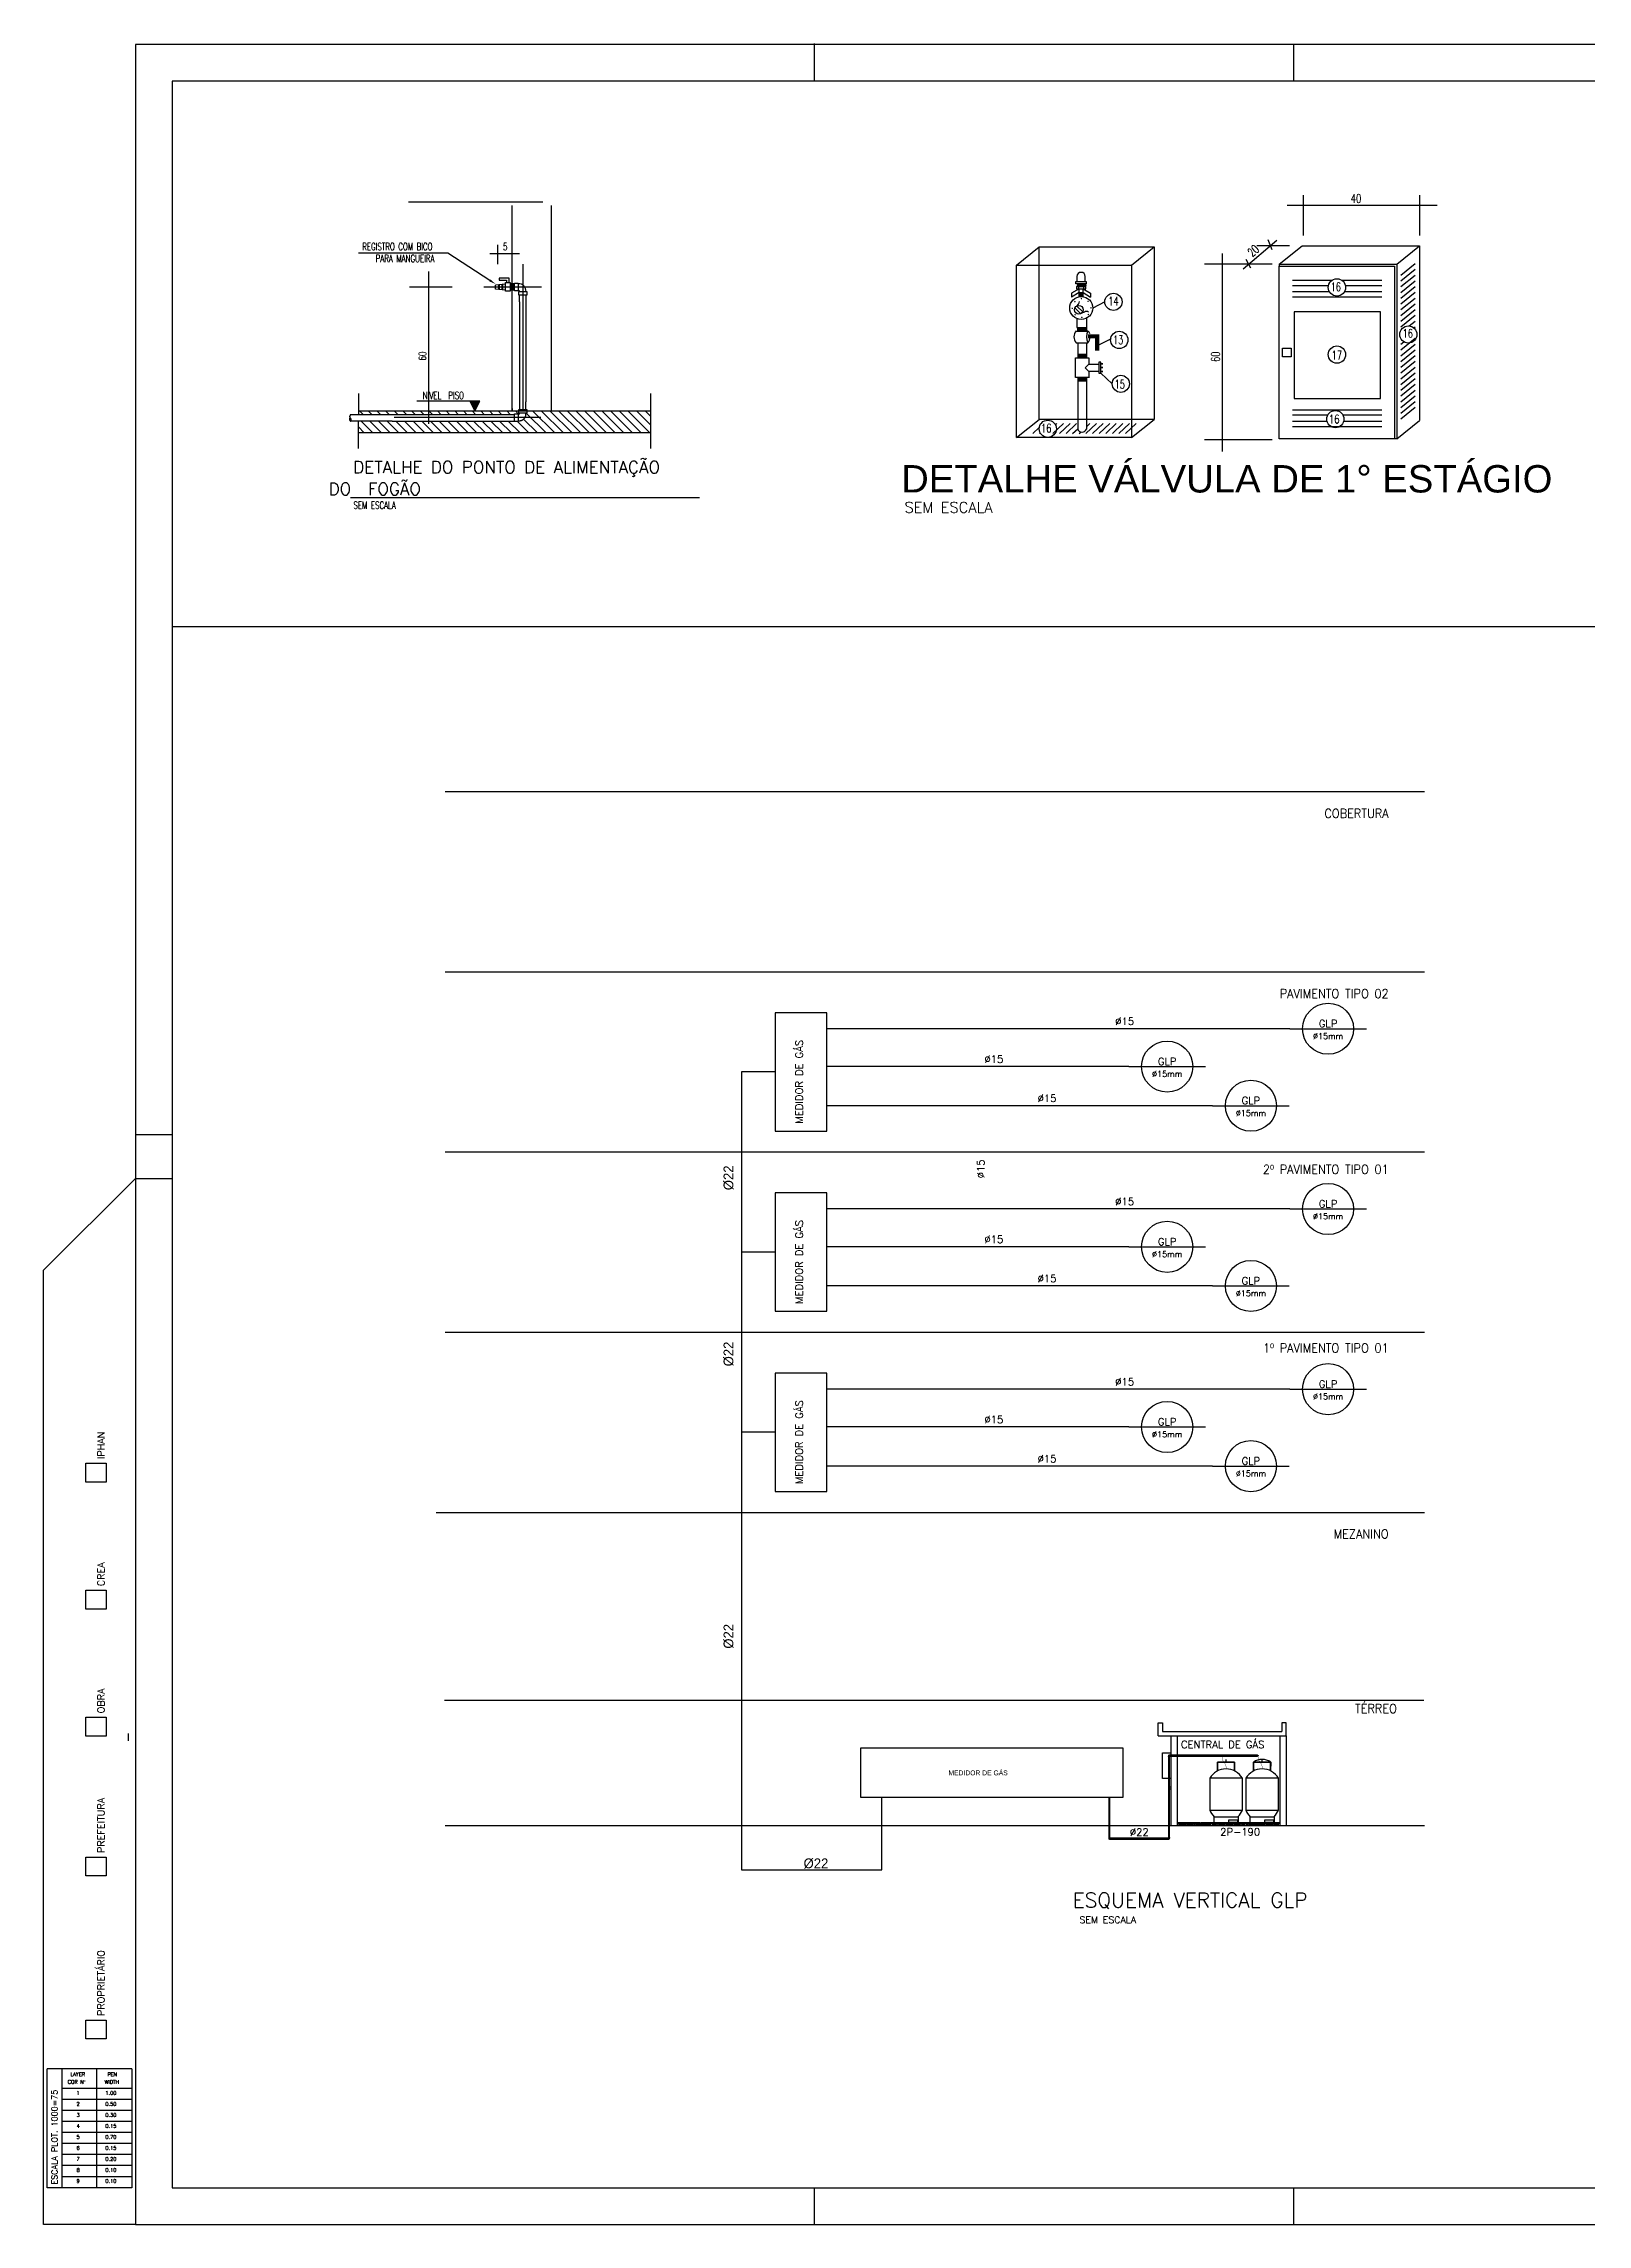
# Model space of a CAD drawing. Header units: millimetres. Extents: x 23536 to 47095, y 9984 to 20154.
# Drawn here: x 23700.43 to 23731.97, y 10026.68 to 10071.24 of the extents above; entities that cross this region are included whole.
import ezdxf
from ezdxf.enums import TextEntityAlignment as Align

# ---------------------------------------------------------------- set-up
doc = ezdxf.new("R2010")
doc.units = ezdxf.units.MM
doc.header["$LTSCALE"] = 30
doc.header["$MEASUREMENT"] = 0
for name, pattern in [('AA1', [500, 350, -150]), ('CORTE', [2850, 2150, -300, 0, -100, 0, -300]), ('HIDDEN2', [0.1875, 0.125, -0.0625])]:
    doc.linetypes.add(name, pattern=pattern)
doc.layers.get('0').update_dxf_attribs({"linetype": 'CONTINUOUS'})
for name, color, linetype in [('03', 3, 'CONTINUOUS'), ('05', 2, 'CONTINUOUS'), ('06', 6, 'CONTINUOUS'), ('ARQ', 8, 'CONTINUOUS'), ('CERC02', 3, 'CONTINUOUS'), ('CONEXAO_AG_FRIA', 3, 'CONTINUOUS'), ('COTAS', 7, 'CONTINUOUS'), ('LAYER8', 1, 'CONTINUOUS'), ('LAYOUT', 7, 'CONTINUOUS'), ('PAGPISO', 9, 'CONTINUOUS'), ('TE-INC', 3, 'CONTINUOUS'), ('TEXTO', 8, 'CONTINUOUS'), ('TEXTO04', 7, 'CONTINUOUS'), ('TEXTO05', 21, 'CONTINUOUS'), ('TEXTOS', 7, 'CONTINUOUS'), ('TUBELPAREDE', 2, 'CONTINUOUS'), ('V3', 3, 'CONTINUOUS')]:
    doc.layers.add(name, color=color, linetype=linetype)
doc.styles.add('ROMANS', font='romans.shx', dxfattribs={"height": 0.14})
doc.styles.add('SANSSERIF', font='sas_____.pfb', dxfattribs={"height": 1})

# ---------------------------------------------------------------- blocks, each defined once
blk = doc.blocks.new('A')
blk.add_line((0, 0), (0, 6))
blk.add_lwpolyline([(-2, 10), (2, 10), (2, 6), (-2, 6)], close=True)

msp = doc.modelspace()

# ---------------------------------------------------------------- hatches: boundary and pattern name
at = {"layer": '03', "linetype": 'Continuous'}
h = msp.add_hatch(dxfattribs=at)
h.set_pattern_fill('ANSI38', color=256, scale=0.008758, style=0)
h.set_pattern_definition([(45, (23714.668805, 10027.21747), (-0.01966283, 0.01966283), []), (135, (23714.668805, 10027.21747), (-0.058988485, 0.01966283), [0.0695186, -0.04171116])])
h.paths.add_polyline_path([(23723.751, 10034.868), (23723.751, 10034.824), (23724.277, 10034.824), (23724.277, 10034.868)])
h.paths.add_polyline_path([(23723.751, 10034.824), (23723.751, 10034.868), (23723.62, 10034.868), (23723.62, 10034.824)])
h = msp.add_hatch(dxfattribs=at)
h.set_pattern_fill('ANSI38', color=256, scale=0.008758, style=0)
h.set_pattern_definition([(45, (23715.360707, 10027.21747), (-0.01966283, 0.01966283), []), (135, (23715.360707, 10027.21747), (-0.058988485, 0.01966283), [0.0695186, -0.04171116])])
h.paths.add_polyline_path([(23724.443, 10034.868), (23724.443, 10034.824), (23724.969, 10034.824), (23724.969, 10034.868)])
h.paths.add_polyline_path([(23724.443, 10034.824), (23724.443, 10034.868), (23724.312, 10034.868), (23724.312, 10034.824)])
h = msp.add_hatch(dxfattribs=at)
h.set_pattern_fill('ANSI38', color=256, scale=0.008758, style=0)
h.set_pattern_definition([(45, (23716.052608, 10027.21747), (-0.01966283, 0.01966283), []), (135, (23716.052608, 10027.21747), (-0.058988485, 0.01966283), [0.0695186, -0.04171116])])
h.paths.add_polyline_path([(23725.135, 10034.868), (23725.135, 10034.824), (23725.661, 10034.824), (23725.661, 10034.868)])
h.paths.add_polyline_path([(23725.135, 10034.824), (23725.135, 10034.868), (23725.004, 10034.868), (23725.004, 10034.824)])

# ---------------------------------------------------------------- linework, layer by layer
at = {"linetype": 'Continuous'}
for p, q in [((23721.727, 10066.309), (23721.718, 10066.309)), ((23721.718, 10066.301), (23721.727, 10066.301)), ((23721.718, 10066.292), (23721.718, 10066.301)), ((23721.727, 10066.301), (23721.727, 10066.309))]:
    msp.add_line(p, q, dxfattribs=at)
at = {"color": 0, "linetype": 'Continuous'}
for p, q in [((23706.964, 10063.658), (23706.886, 10063.736)), ((23707.141, 10063.658), (23707.063, 10063.736)), ((23707.318, 10063.658), (23707.239, 10063.736)), ((23707.495, 10063.658), (23707.416, 10063.736)), ((23707.672, 10063.658), (23707.593, 10063.736)), ((23707.848, 10063.658), (23707.77, 10063.736)), ((23708.025, 10063.658), (23707.947, 10063.736)), ((23708.202, 10063.658), (23708.123, 10063.736)), ((23708.379, 10063.658), (23708.3, 10063.736)), ((23708.555, 10063.658), (23708.477, 10063.736)), ((23708.732, 10063.658), (23708.654, 10063.736)), ((23708.909, 10063.658), (23708.83, 10063.736)), ((23709.086, 10063.658), (23709.007, 10063.736)), ((23709.263, 10063.658), (23709.184, 10063.736)), ((23709.439, 10063.658), (23709.361, 10063.736)), ((23709.616, 10063.658), (23709.538, 10063.736)), ((23709.793, 10063.658), (23709.714, 10063.736)), ((23710.871, 10063.286), (23710.421, 10063.736)), ((23711.048, 10063.286), (23710.598, 10063.736)), ((23711.225, 10063.286), (23710.775, 10063.736)), ((23711.402, 10063.286), (23710.952, 10063.736)), ((23711.579, 10063.286), (23711.129, 10063.736)), ((23711.755, 10063.286), (23711.305, 10063.736)), ((23711.932, 10063.286), (23711.482, 10063.736)), ((23712.109, 10063.286), (23711.659, 10063.736)), ((23712.286, 10063.286), (23711.836, 10063.736)), ((23712.462, 10063.286), (23712.012, 10063.736)), ((23712.639, 10063.286), (23712.189, 10063.736)), ((23712.816, 10063.286), (23712.366, 10063.736)), ((23712.826, 10063.453), (23712.543, 10063.736)), ((23712.826, 10063.63), (23712.72, 10063.736)), ((23706.982, 10063.286), (23706.86, 10063.409)), ((23707.159, 10063.286), (23706.918, 10063.528)), ((23707.336, 10063.286), (23707.094, 10063.528)), ((23707.513, 10063.286), (23707.271, 10063.528)), ((23707.689, 10063.286), (23707.448, 10063.528)), ((23707.866, 10063.286), (23707.625, 10063.528)), ((23708.043, 10063.286), (23707.802, 10063.528)), ((23708.22, 10063.286), (23707.978, 10063.528)), ((23708.397, 10063.286), (23708.155, 10063.528)), ((23708.573, 10063.286), (23708.332, 10063.528)), ((23708.75, 10063.286), (23708.509, 10063.528)), ((23708.927, 10063.286), (23708.685, 10063.528)), ((23709.104, 10063.286), (23708.862, 10063.528)), ((23709.28, 10063.286), (23709.039, 10063.528)), ((23709.457, 10063.286), (23709.216, 10063.528)), ((23709.634, 10063.286), (23709.393, 10063.528)), ((23709.811, 10063.286), (23709.569, 10063.528)), ((23709.988, 10063.286), (23709.746, 10063.528)), ((23710.164, 10063.286), (23709.923, 10063.528)), ((23710.341, 10063.286), (23710.109, 10063.518)), ((23710.518, 10063.286), (23710.236, 10063.568)), ((23710.695, 10063.286), (23710.291, 10063.691))]:
    msp.add_line(p, q, dxfattribs=at)
at = {"color": 8, "linetype": 'HIDDEN2'}
for p, q in [((23709.97, 10063.658), (23709.891, 10063.736)), ((23710.001, 10063.782), (23710.001, 10063.736)), ((23710.126, 10063.678), (23710.068, 10063.736)), ((23710.14, 10063.691), (23710.14, 10063.766)), ((23710.14, 10063.766), (23710.3, 10063.766)), ((23710.3, 10063.766), (23710.3, 10063.691)), ((23707.552, 10063.658), (23706.702, 10063.658)), ((23707.552, 10063.528), (23706.702, 10063.528)), ((23710.052, 10063.658), (23707.552, 10063.658)), ((23707.552, 10063.528), (23710.052, 10063.528)), ((23710.052, 10063.518), (23710.052, 10063.678)), ((23710.052, 10063.678), (23710.127, 10063.678)), ((23710.127, 10063.518), (23710.052, 10063.518)), ((23710.127, 10063.678), (23710.127, 10063.518)), ((23710.3, 10063.691), (23710.14, 10063.691))]:
    msp.add_line(p, q, dxfattribs=at)
at = {"color": 2}
for p, q in [((23725.29, 10051.109, -5.813), (23716.434, 10051.109, -5.813)), ((23725.888, 10051.109, -5.813), (23725.29, 10051.109, -5.813)), ((23714.688, 10050.227, -5.813), (23714.688, 10033.924, -5.813)), ((23715.377, 10050.227, -5.813), (23714.688, 10050.227, -5.813)), ((23722.601, 10050.336, -5.813), (23716.434, 10050.336, -5.813)), ((23723.819, 10049.536, -5.813), (23716.434, 10049.536, -5.813)), ((23724.312, 10049.536, -5.813), (23723.819, 10049.536, -5.813)), ((23725.29, 10047.426, -5.813), (23716.434, 10047.426, -5.813)), ((23725.888, 10047.426, -5.813), (23725.29, 10047.426, -5.813)), ((23715.377, 10046.544, -5.813), (23714.688, 10046.544, -5.813)), ((23722.601, 10046.653, -5.813), (23716.434, 10046.653, -5.813)), ((23723.819, 10045.853, -5.813), (23716.434, 10045.853, -5.813)), ((23724.312, 10045.853, -5.813), (23723.819, 10045.853, -5.813)), ((23725.29, 10043.744, -5.813), (23716.434, 10043.744, -5.813)), ((23725.888, 10043.744, -5.813), (23725.29, 10043.744, -5.813)), ((23715.377, 10042.862, -5.813), (23714.688, 10042.862, -5.813)), ((23722.601, 10042.971, -5.813), (23716.434, 10042.971, -5.813)), ((23723.819, 10042.171, -5.813), (23716.434, 10042.171, -5.813)), ((23724.312, 10042.171, -5.813), (23723.819, 10042.171, -5.813)), ((23717.552, 10033.924, -5.813), (23717.552, 10035.407, -5.813)), ((23714.688, 10033.924, -5.813), (23717.552, 10033.924, -5.813))]:
    msp.add_line(p, q, dxfattribs=at)
at = {"elevation": -5.813}
for points in [[(23716.434, 10049.018), (23716.434, 10051.436), (23715.377, 10051.436), (23715.377, 10049.018)], [(23716.434, 10045.335), (23716.434, 10047.753), (23715.377, 10047.753), (23715.377, 10045.335)], [(23716.434, 10041.653), (23716.434, 10044.071), (23715.377, 10044.071), (23715.377, 10041.653)]]:
    msp.add_lwpolyline(points, close=True, dxfattribs=at)
at = {"color": 8, "linetype": 'HIDDEN2'}
for centre, radius, start, end in [((23706.719, 10063.566), 0.0411, 136.3845, 246.6863), ((23706.732, 10063.618), 0.0495, 126.7948, 235.3911), ((23706.687, 10063.553), 0.0294, 300.6827, 55.7729), ((23710.109, 10063.71), 0.0524, 290.5184, 337.8783), ((23710.143, 10063.674), 0.141, 263.8247, 6.7671)]:
    msp.add_arc(centre, radius, start, end, dxfattribs=at)
at = {"layer": '03', "linetype": 'AA1'}
for p, q in [((23720.305, 10066.716), (23720.769, 10067.087)), ((23720.769, 10067.087), (23723.12, 10067.087)), ((23720.769, 10063.561), (23720.769, 10067.087)), ((23722.656, 10066.716), (23723.12, 10067.087)), ((23723.12, 10067.087), (23723.12, 10063.561)), ((23720.305, 10066.716), (23722.656, 10066.716)), ((23720.305, 10063.19), (23720.305, 10066.716)), ((23722.656, 10066.716), (23722.656, 10063.19)), ((23720.305, 10063.19), (23720.769, 10063.561)), ((23723.12, 10063.561), (23720.769, 10063.561)), ((23722.656, 10063.19), (23723.12, 10063.561)), ((23722.656, 10063.19), (23720.305, 10063.19))]:
    msp.add_line(p, q, dxfattribs=at)
at = {"layer": '03'}
for p, q in [((23723.46, 10036.615, -5.813), (23723.46, 10036.483, -5.813)), ((23722.485, 10036.407, -5.813), (23717.12, 10036.407, -5.813)), ((23717.12, 10036.407, -5.813), (23717.12, 10035.407, -5.813)), ((23722.485, 10035.407, -5.813), (23722.485, 10036.407, -5.813)), ((23723.409, 10036.235, -5.813), (23723.409, 10036.247, -5.813)), ((23723.432, 10036.235, -5.813), (23723.409, 10036.235, -5.813)), ((23723.411, 10036.233, -5.813), (23723.411, 10034.579, -5.813)), ((23725.228, 10036.264, -5.813), (23723.426, 10036.264, -5.813)), ((23723.438, 10036.264, -5.813), (23723.426, 10036.264, -5.813)), ((23723.429, 10034.579, -5.813), (23723.429, 10036.233, -5.813)), ((23723.432, 10036.241, -5.813), (23723.432, 10036.235, -5.813)), ((23723.438, 10036.241, -5.813), (23723.432, 10036.241, -5.813)), ((23723.438, 10036.262, -5.813), (23723.438, 10036.264, -5.813)), ((23723.438, 10036.244, -5.813), (23723.438, 10036.262, -5.813)), ((23723.438, 10036.246, -5.813), (23725.23, 10036.246, -5.813)), ((23723.438, 10036.244, -5.813), (23723.438, 10036.241, -5.813)), ((23724.762, 10036.124, -5.813), (23724.411, 10036.124, -5.813)), ((23724.411, 10036.124, -5.813), (23724.412, 10035.942, -5.813)), ((23724.412, 10036.124, -5.813), (23724.762, 10036.124, -5.813)), ((23724.412, 10035.942, -5.813), (23724.412, 10036.124, -5.813)), ((23724.762, 10035.942, -5.813), (23724.762, 10036.124, -5.813)), ((23724.762, 10036.124, -5.813), (23724.762, 10035.942, -5.813)), ((23725.498, 10036.124, -5.813), (23725.148, 10036.124, -5.813)), ((23725.148, 10036.124, -5.813), (23725.499, 10036.124, -5.813)), ((23725.148, 10036.124, -5.813), (23725.149, 10035.942, -5.813)), ((23725.149, 10035.942, -5.813), (23725.148, 10036.124, -5.813)), ((23725.498, 10035.942, -5.813), (23725.498, 10036.124, -5.813)), ((23725.499, 10036.124, -5.813), (23725.498, 10035.942, -5.813)), ((23724.254, 10035.792, -5.813), (23724.254, 10035.143, -5.813)), ((23724.92, 10035.792, -5.813), (23724.254, 10035.792, -5.813)), ((23724.92, 10035.143, -5.813), (23724.92, 10035.792, -5.813)), ((23724.991, 10035.792, -5.813), (23724.991, 10035.143, -5.813)), ((23725.656, 10035.792, -5.813), (23724.991, 10035.792, -5.813)), ((23725.656, 10035.143, -5.813), (23725.656, 10035.792, -5.813)), ((23717.12, 10035.407, -5.813), (23722.485, 10035.407, -5.813)), ((23722.193, 10035.407, -5.813), (23722.193, 10034.579, -5.813)), ((23722.212, 10034.579, -5.813), (23722.212, 10035.407, -5.813)), ((23723.46, 10035.612, -5.813), (23723.429, 10035.612, -5.813)), ((23723.46, 10035.568, -5.813), (23723.429, 10035.568, -5.813)), ((23724.254, 10035.143, -5.813), (23724.92, 10035.143, -5.813)), ((23724.342, 10035.003, -5.813), (23724.832, 10035.003, -5.813)), ((23724.991, 10035.143, -5.813), (23725.656, 10035.143, -5.813)), ((23725.078, 10035.003, -5.813), (23725.569, 10035.003, -5.813)), ((23722.191, 10034.579, -5.813), (23722.191, 10034.566, -5.813)), ((23722.214, 10034.579, -5.813), (23722.191, 10034.579, -5.813)), ((23722.22, 10034.549, -5.813), (23722.208, 10034.549, -5.813)), ((23722.214, 10034.572, -5.813), (23722.214, 10034.579, -5.813)), ((23722.22, 10034.572, -5.813), (23722.214, 10034.572, -5.813)), ((23722.22, 10034.57, -5.813), (23722.22, 10034.572, -5.813)), ((23722.22, 10034.57, -5.813), (23722.22, 10034.552, -5.813)), ((23723.403, 10034.568, -5.813), (23722.22, 10034.568, -5.813)), ((23722.22, 10034.552, -5.813), (23722.22, 10034.549, -5.813)), ((23722.22, 10034.549, -5.813), (23723.415, 10034.549, -5.813)), ((23723.403, 10034.57, -5.813), (23723.403, 10034.572, -5.813)), ((23723.403, 10034.572, -5.813), (23723.409, 10034.572, -5.813)), ((23723.403, 10034.57, -5.813), (23723.403, 10034.552, -5.813)), ((23723.403, 10034.552, -5.813), (23723.403, 10034.549, -5.813)), ((23723.403, 10034.549, -5.813), (23723.415, 10034.549, -5.813)), ((23723.409, 10034.579, -5.813), (23723.432, 10034.579, -5.813)), ((23723.409, 10034.572, -5.813), (23723.409, 10034.579, -5.813)), ((23723.432, 10034.579, -5.813), (23723.432, 10034.566, -5.813))]:
    msp.add_line(p, q, dxfattribs=at)
at = {"layer": '03', "elevation": -5.813}
for points in [[(23723.197, 10036.663), (23723.197, 10036.926), (23723.285, 10036.926), (23723.285, 10036.751)], [(23723.197, 10036.663), (23725.814, 10036.663)], [(23723.285, 10036.751), (23725.726, 10036.751)], [(23723.46, 10036.663), (23723.46, 10034.824)], [(23723.591, 10036.663), (23723.591, 10034.824)], [(23725.683, 10036.663), (23725.683, 10034.824)], [(23725.814, 10036.663), (23725.814, 10036.926), (23725.726, 10036.926), (23725.726, 10036.751)], [(23725.814, 10036.663), (23725.814, 10034.824)], [(23723.46, 10035.787), (23723.285, 10035.787), (23723.285, 10036.313), (23723.46, 10036.313)], [(23724.587, 10036.124), (23724.587, 10036.177)], [(23724.587, 10036.124), (23724.587, 10036.177)], [(23725.323, 10036.124), (23725.323, 10036.177)], [(23725.324, 10036.124), (23725.324, 10036.177)], [(23723.46, 10034.824), (23725.814, 10034.824)], [(23723.603, 10034.89), (23723.603, 10034.868)], [(23723.603, 10034.89), (23723.839, 10034.89)], [(23723.603, 10034.868), (23723.822, 10034.868)], [(23723.62, 10034.868), (23723.62, 10034.824), (23724.277, 10034.824), (23724.277, 10034.868), (23723.62, 10034.868)], [(23723.743, 10034.89), (23723.743, 10034.868)], [(23723.839, 10034.89), (23724.058, 10034.89)], [(23723.839, 10034.868), (23724.058, 10034.868)], [(23724.058, 10034.89), (23724.058, 10034.868)], [(23724.076, 10034.89), (23724.277, 10034.89)], [(23724.076, 10034.89), (23724.076, 10034.868)], [(23724.076, 10034.868), (23724.277, 10034.868)], [(23724.277, 10034.89), (23724.295, 10034.89), (23724.295, 10034.868), (23724.277, 10034.868)], [(23724.295, 10034.89), (23724.531, 10034.89)], [(23724.295, 10034.89), (23724.295, 10034.868)], [(23724.295, 10034.868), (23724.513, 10034.868)], [(23724.312, 10034.868), (23724.312, 10034.824), (23724.969, 10034.824), (23724.969, 10034.868), (23724.312, 10034.868)], [(23724.342, 10034.89), (23724.342, 10035.003)], [(23724.435, 10034.89), (23724.435, 10034.868)], [(23724.531, 10034.89), (23724.75, 10034.89)], [(23724.531, 10034.868), (23724.75, 10034.868)], [(23724.75, 10034.89), (23724.75, 10034.868)], [(23724.767, 10034.89), (23724.767, 10034.868)], [(23724.767, 10034.89), (23724.969, 10034.89)], [(23724.767, 10034.868), (23724.969, 10034.868)], [(23724.832, 10035.003), (23724.832, 10034.89)], [(23724.969, 10034.89), (23724.986, 10034.89), (23724.986, 10034.868), (23724.969, 10034.868)], [(23724.986, 10034.89), (23724.986, 10034.868)], [(23724.986, 10034.89), (23725.223, 10034.89)], [(23724.986, 10034.868), (23725.205, 10034.868)], [(23725.004, 10034.868), (23725.004, 10034.824), (23725.661, 10034.824), (23725.661, 10034.868), (23725.004, 10034.868)], [(23725.078, 10034.89), (23725.078, 10035.003)], [(23725.127, 10034.89), (23725.127, 10034.868)], [(23725.223, 10034.89), (23725.442, 10034.89)], [(23725.223, 10034.868), (23725.442, 10034.868)], [(23725.442, 10034.89), (23725.442, 10034.868)], [(23725.459, 10034.89), (23725.661, 10034.89)], [(23725.459, 10034.89), (23725.459, 10034.868)], [(23725.459, 10034.868), (23725.661, 10034.868)], [(23725.569, 10035.003), (23725.569, 10034.89)], [(23725.661, 10034.89), (23725.678, 10034.89), (23725.678, 10034.868), (23725.661, 10034.868)]]:
    msp.add_lwpolyline(points, dxfattribs=at)
at = {"layer": '03', "const_width": 0.00657}
for points in [[(23724.587, 10035.984), (23724.586, 10036.034), (23724.576, 10036.072), (23724.561, 10036.101), (23724.542, 10036.125), (23724.525, 10036.149), (23724.511, 10036.175), (23724.504, 10036.207), (23724.508, 10036.25)], [(23725.324, 10035.984), (23725.323, 10036.034), (23725.313, 10036.072), (23725.297, 10036.101), (23725.279, 10036.125), (23725.262, 10036.149), (23725.248, 10036.175), (23725.241, 10036.207), (23725.244, 10036.25)]]:
    msp.add_lwpolyline(points, dxfattribs=at)
at = {"layer": '03', "elevation": -5.813}
for points in [[(23724.644, 10034.945), (23724.819, 10034.945), (23724.819, 10034.892), (23724.644, 10034.892)], [(23725.38, 10034.945), (23725.555, 10034.945), (23725.555, 10034.892), (23725.38, 10034.892)]]:
    msp.add_lwpolyline(points, close=True, dxfattribs=at)
at = {"layer": '03'}
for centre in [(23724.491, 10036.255, -5.813), (23725.228, 10036.255, -5.813)]:
    msp.add_circle(centre, 0.00914, dxfattribs=at)
for centre, radius, start, end in [((23723.424, 10036.249, -5.813), 0.0157, 85.1189, 184.8811), ((23725.323, 10035.859, -5.813), 0.318, 56.6015, 123.3985), ((23725.324, 10035.859, -5.813), 0.318, 56.6015, 123.3985), ((23724.587, 10035.601, -5.813), 0.384, 29.8628, 150.1372), ((23725.324, 10035.601, -5.813), 0.384, 29.8628, 150.1372), ((23724.587, 10035.264, -5.813), 0.354, 199.8481, 226.7039), ((23724.587, 10035.264, -5.813), 0.354, 313.2961, 340.1519), ((23725.324, 10035.264, -5.813), 0.354, 199.8481, 226.7039), ((23725.324, 10035.264, -5.813), 0.354, 313.2961, 340.1519), ((23722.206, 10034.565, -5.813), 0.0157, 175.1189, 274.8811), ((23723.416, 10034.565, -5.813), 0.0157, 265.1189, 4.8811)]:
    msp.add_arc(centre, radius, start, end, dxfattribs=at)
for points in [[(23724.501, 10036.264, -5.813), (23724.525, 10036.264, -5.813), (23724.501, 10036.246, -5.813), (23724.525, 10036.246, -5.813)], [(23725.237, 10036.264, -5.813), (23725.262, 10036.264, -5.813), (23725.237, 10036.246, -5.813), (23725.262, 10036.246, -5.813)]]:
    msp.add_solid(points, dxfattribs=at)
at = {"layer": '05', "color": 7, "linetype": 'Continuous'}
for p, q in [((23721.499, 10065.839), (23721.618, 10065.722)), ((23721.535, 10065.879), (23721.658, 10065.76))]:
    msp.add_line(p, q, dxfattribs=at)
at = {"layer": '05', "linetype": 'Continuous', "const_width": 0.025}
msp.add_lwpolyline([(23710.801, 10067.936), (23710.801, 10063.736), (23710.001, 10063.736), (23710.001, 10067.936)], dxfattribs=at)
at = {"layer": '05', "color": 7, "linetype": 'Continuous', "const_width": 0.0145}
for points in [[(23721.49, 10065.97, 1), (23721.505, 10065.97, 1)], [(23721.624, 10066.029, 1), (23721.639, 10066.029, 1)], [(23721.761, 10065.976, 1), (23721.776, 10065.976, 1)], [(23721.437, 10065.833, 1), (23721.452, 10065.833, 1)], [(23721.496, 10065.699, 1), (23721.511, 10065.699, 1)], [(23721.633, 10065.646, 1), (23721.648, 10065.646, 1)], [(23721.767, 10065.705, 1), (23721.782, 10065.705, 1)], [(23721.82, 10065.842, 1), (23721.835, 10065.842, 1)]]:
    msp.add_lwpolyline(points, format="xyb", close=True, dxfattribs=at)
at = {"layer": '05', "color": 7, "linetype": 'Continuous'}
for points in [[(23721.539, 10065.875), (23721.571, 10065.917, 0.137538), (23721.593, 10065.969, -1.145963)], [(23721.634, 10065.731), (23721.694, 10065.763, -0.244352), (23721.778, 10065.763, 1.646735)]]:
    msp.add_lwpolyline(points, format="xyb", dxfattribs=at)
msp.add_lwpolyline([(23721.541, 10065.61), (23721.541, 10065.439), (23721.743, 10065.439), (23721.743, 10065.627)], dxfattribs=at)
for points, const_width in [([(23721.766, 10065.259), (23721.952, 10065.259), (23721.952, 10064.967)], 0.0881), ([(23722.03, 10064.697), (23722.076, 10064.697)], 0.0294), ([(23722.03, 10064.622), (23722.076, 10064.622)], 0.0294), ([(23722.03, 10064.541), (23722.076, 10064.541)], 0.0294)]:
    msp.add_lwpolyline(points, dxfattribs=dict(at, const_width=const_width))
for centre, radius in [((23721.628, 10065.838), 0.235), ((23721.58, 10065.803), 0.0888)]:
    msp.add_circle(centre, radius, dxfattribs=at)
at = {"layer": '06', "linetype": 'CORTE'}
for p, q in [((23710.632, 10068.004), (23707.887, 10068.004)), ((23710.053, 10066.346), (23710.128, 10066.346)), ((23710.053, 10066.186), (23710.053, 10066.346)), ((23710.128, 10066.186), (23710.053, 10066.186)), ((23710.128, 10066.346), (23710.128, 10066.186)), ((23710.141, 10066.099), (23710.141, 10066.174)), ((23710.141, 10066.174), (23710.301, 10066.174)), ((23710.301, 10066.099), (23710.141, 10066.099)), ((23710.301, 10066.174), (23710.301, 10066.099))]:
    msp.add_line(p, q, dxfattribs=at)
at = {"layer": '06', "linetype": 'Continuous'}
for p, q in [((23725.836, 10067.94), (23728.902, 10067.94)), ((23726.161, 10068.141), (23726.161, 10067.321)), ((23728.537, 10068.141), (23728.537, 10067.321)), ((23708.69, 10066.962), (23706.86, 10066.962)), ((23709.548, 10066.402), (23708.69, 10066.962)), ((23710.154, 10066.948), (23709.549, 10066.948)), ((23709.704, 10067.131), (23709.704, 10066.737)), ((23724.505, 10066.949), (23724.505, 10062.909)), ((23724.938, 10066.64), (23725.623, 10067.224)), ((23725.883, 10067.109), (23725.217, 10067.109)), ((23725.526, 10067.027), (23725.449, 10067.228)), ((23725.675, 10066.737), (23726.139, 10067.109)), ((23726.139, 10067.109), (23728.49, 10067.109)), ((23728.073, 10066.737), (23728.537, 10067.109)), ((23728.49, 10067.109), (23728.537, 10067.109)), ((23728.537, 10067.109), (23728.537, 10067.062)), ((23728.537, 10067.062), (23728.537, 10063.536)), ((23708.296, 10066.582), (23708.296, 10063.471)), ((23709.943, 10066.45), (23709.736, 10066.45)), ((23709.736, 10066.45), (23709.736, 10066.404)), ((23709.736, 10066.404), (23709.888, 10066.404)), ((23709.888, 10066.404), (23709.888, 10066.362)), ((23709.943, 10066.362), (23709.943, 10066.45)), ((23721.54, 10066.482), (23721.54, 10066.377)), ((23721.71, 10066.377), (23721.71, 10066.482)), ((23724.814, 10066.737), (23724.149, 10066.737)), ((23725.526, 10066.737), (23724.814, 10066.737)), ((23725.093, 10066.655), (23725, 10066.826)), ((23725.675, 10066.737), (23725.675, 10066.69)), ((23725.675, 10066.737), (23728.026, 10066.737)), ((23725.675, 10066.69), (23728.026, 10066.69)), ((23725.675, 10063.164), (23725.675, 10066.69)), ((23725.944, 10066.408), (23726.757, 10066.408)), ((23726.947, 10066.408), (23727.771, 10066.408)), ((23728.026, 10066.737), (23728.073, 10066.737)), ((23728.026, 10066.69), (23728.026, 10063.164)), ((23728.073, 10066.737), (23728.073, 10066.69)), ((23728.073, 10066.69), (23728.073, 10063.164)), ((23728.156, 10066.51), (23728.453, 10066.748)), ((23728.156, 10066.392), (23728.453, 10066.63)), ((23728.156, 10066.275), (23728.453, 10066.512)), ((23728.156, 10066.157), (23728.453, 10066.395)), ((23708.774, 10066.266), (23707.902, 10066.266)), ((23709.863, 10066.327), (23709.663, 10066.307)), ((23709.663, 10066.226), (23709.663, 10066.307)), ((23709.863, 10066.206), (23709.663, 10066.226)), ((23709.721, 10066.313), (23709.721, 10066.218)), ((23709.735, 10066.314), (23709.735, 10066.218)), ((23709.791, 10066.32), (23709.791, 10066.211)), ((23709.805, 10066.321), (23709.805, 10066.211)), ((23709.863, 10066.362), (23709.963, 10066.362)), ((23709.863, 10066.182), (23709.863, 10066.362)), ((23709.963, 10066.182), (23709.863, 10066.182)), ((23709.963, 10066.362), (23709.963, 10066.182)), ((23710.053, 10066.329), (23709.963, 10066.329)), ((23710.053, 10066.204), (23709.963, 10066.204)), ((23709.972, 10066.329), (23709.972, 10066.204)), ((23709.994, 10066.329), (23709.994, 10066.204)), ((23710.015, 10066.329), (23710.015, 10066.204)), ((23710.037, 10066.329), (23710.037, 10066.204)), ((23710.153, 10065.965), (23710.153, 10066.099)), ((23710.153, 10065.965), (23710.153, 10063.924)), ((23710.283, 10066.099), (23710.283, 10065.965)), ((23710.283, 10065.965), (23710.283, 10063.924)), ((23721.584, 10066.233), (23721.431, 10066.139)), ((23721.584, 10066.154), (23721.431, 10066.06)), ((23721.431, 10066.139), (23721.431, 10066.06)), ((23721.519, 10066.335), (23721.519, 10066.377)), ((23721.519, 10066.377), (23721.731, 10066.377)), ((23721.731, 10066.335), (23721.519, 10066.335)), ((23721.531, 10066.275), (23721.531, 10066.233)), ((23721.719, 10066.275), (23721.531, 10066.275)), ((23721.531, 10066.233), (23721.719, 10066.233)), ((23721.54, 10066.377), (23721.71, 10066.377)), ((23721.55, 10066.335), (23721.55, 10066.275)), ((23721.55, 10066.326), (23721.7, 10066.326)), ((23721.55, 10066.313), (23721.7, 10066.313)), ((23721.55, 10066.301), (23721.7, 10066.301)), ((23721.55, 10066.288), (23721.7, 10066.288)), ((23721.55, 10066.275), (23721.7, 10066.275)), ((23721.575, 10066.275), (23721.575, 10066.233)), ((23721.584, 10066.068), (23721.584, 10066.233)), ((23721.584, 10066.233), (23721.666, 10066.233)), ((23721.584, 10066.154), (23721.666, 10066.154)), ((23721.584, 10066.135), (23721.666, 10066.135)), ((23721.584, 10066.11), (23721.666, 10066.11)), ((23721.584, 10066.091), (23721.666, 10066.091)), ((23721.666, 10066.068), (23721.666, 10066.233)), ((23721.666, 10066.233), (23721.819, 10066.139)), ((23721.666, 10066.154), (23721.819, 10066.06)), ((23721.679, 10066.233), (23721.679, 10066.275)), ((23721.7, 10066.275), (23721.7, 10066.335)), ((23721.719, 10066.233), (23721.719, 10066.275)), ((23721.731, 10066.377), (23721.731, 10066.335)), ((23721.819, 10066.139), (23721.819, 10066.06)), ((23725.944, 10066.299), (23726.68, 10066.299)), ((23725.944, 10066.175), (23726.697, 10066.175)), ((23725.944, 10066.067), (23727.771, 10066.067)), ((23727.007, 10066.175), (23727.771, 10066.175)), ((23727.024, 10066.299), (23727.771, 10066.299)), ((23728.156, 10066.04), (23728.453, 10066.277)), ((23728.156, 10065.922), (23728.453, 10066.16)), ((23728.156, 10065.805), (23728.453, 10066.042)), ((23728.156, 10065.687), (23728.453, 10065.925)), ((23728.156, 10065.57), (23728.453, 10065.807)), ((23728.156, 10065.452), (23728.453, 10065.69)), ((23728.329, 10065.472), (23728.453, 10065.572)), ((23721.528, 10065.368), (23721.763, 10065.368)), ((23721.528, 10065.129), (23721.763, 10065.129)), ((23721.557, 10065.368), (23721.557, 10065.439)), ((23721.557, 10065.424), (23721.733, 10065.424)), ((23721.557, 10065.408), (23721.733, 10065.408)), ((23721.557, 10065.393), (23721.733, 10065.393)), ((23721.557, 10065.379), (23721.733, 10065.379)), ((23721.557, 10065.129), (23721.557, 10064.818)), ((23721.733, 10065.439), (23721.733, 10065.368)), ((23721.733, 10065.129), (23721.733, 10064.818)), ((23728.156, 10064.982), (23728.453, 10065.22)), ((23728.156, 10065.099), (23728.217, 10065.148)), ((23728.156, 10064.864), (23728.453, 10065.102)), ((23728.424, 10065.432), (23728.453, 10065.455)), ((23721.51, 10064.415), (23721.51, 10064.818)), ((23721.51, 10064.818), (23721.781, 10064.818)), ((23721.557, 10064.893), (23721.733, 10064.893)), ((23721.557, 10064.877), (23721.733, 10064.877)), ((23721.557, 10064.865), (23721.733, 10064.865)), ((23721.557, 10064.849), (23721.733, 10064.849)), ((23721.71, 10064.616), (23721.781, 10064.69)), ((23721.781, 10064.541), (23721.71, 10064.616)), ((23721.781, 10064.818), (23721.781, 10064.811)), ((23721.781, 10064.811), (23721.781, 10064.69)), ((23721.781, 10064.69), (23721.986, 10064.69)), ((23722.03, 10064.734), (23721.986, 10064.734)), ((23721.986, 10064.734), (23721.986, 10064.69)), ((23721.986, 10064.69), (23721.986, 10064.541)), ((23722.03, 10064.504), (23722.03, 10064.734)), ((23725.743, 10064.838), (23725.743, 10065.014)), ((23725.743, 10065.014), (23725.919, 10065.014)), ((23725.919, 10064.838), (23725.743, 10064.838)), ((23725.919, 10065.014), (23725.919, 10064.838)), ((23728.156, 10064.747), (23728.453, 10064.985)), ((23728.156, 10064.629), (23728.453, 10064.867)), ((23728.156, 10064.512), (23728.453, 10064.75)), ((23728.156, 10064.394), (23728.453, 10064.632)), ((23721.781, 10064.415), (23721.51, 10064.415)), ((23721.557, 10064.415), (23721.557, 10063.689)), ((23721.557, 10064.396), (23721.733, 10064.396)), ((23721.557, 10064.381), (23721.733, 10064.381)), ((23721.557, 10064.368), (23721.733, 10064.368)), ((23721.557, 10064.353), (23721.733, 10064.353)), ((23721.733, 10064.415), (23721.733, 10063.679)), ((23721.986, 10064.541), (23721.781, 10064.541)), ((23721.781, 10064.541), (23721.781, 10064.408)), ((23721.986, 10064.541), (23721.986, 10064.504)), ((23721.986, 10064.504), (23722.03, 10064.504)), ((23728.156, 10064.277), (23728.453, 10064.514)), ((23728.156, 10064.159), (23728.453, 10064.397)), ((23728.156, 10064.041), (23728.453, 10064.279)), ((23728.156, 10063.923), (23728.453, 10064.161)), ((23706.86, 10064.09), (23706.86, 10063.658)), ((23706.86, 10063.736), (23710.826, 10063.736)), ((23709.139, 10063.936), (23708.056, 10063.936)), ((23709.339, 10063.936), (23709.139, 10063.936)), ((23709.139, 10063.936), (23709.242, 10063.736)), ((23709.239, 10063.736), (23709.339, 10063.936)), ((23710.153, 10063.924), (23710.153, 10063.766)), ((23710.283, 10063.766), (23710.283, 10063.924)), ((23710.826, 10063.736), (23712.826, 10063.736)), ((23712.826, 10064.09), (23712.826, 10062.964)), ((23725.944, 10063.76), (23727.771, 10063.76)), ((23728.156, 10063.806), (23728.453, 10064.044)), ((23728.156, 10063.688), (23728.453, 10063.926)), ((23728.156, 10063.571), (23728.453, 10063.809)), ((23706.86, 10062.964), (23706.86, 10063.528)), ((23712.826, 10063.286), (23706.86, 10063.286)), ((23720.642, 10063.273), (23720.771, 10063.395)), ((23720.778, 10063.273), (23720.791, 10063.286)), ((23721.048, 10063.273), (23721.264, 10063.478)), ((23721.101, 10063.452), (23721.129, 10063.478)), ((23721.183, 10063.273), (23721.399, 10063.478)), ((23721.318, 10063.273), (23721.534, 10063.478)), ((23721.453, 10063.273), (23721.557, 10063.372)), ((23721.557, 10063.689), (23721.557, 10063.36)), ((23721.589, 10063.273), (23721.621, 10063.304)), ((23721.724, 10063.273), (23721.94, 10063.478)), ((23721.733, 10063.679), (23721.733, 10063.36)), ((23721.733, 10063.41), (23721.805, 10063.478)), ((23721.859, 10063.273), (23722.075, 10063.478)), ((23721.994, 10063.273), (23722.21, 10063.478)), ((23722.129, 10063.273), (23722.345, 10063.478)), ((23722.264, 10063.273), (23722.481, 10063.478)), ((23722.399, 10063.273), (23722.616, 10063.478)), ((23722.535, 10063.273), (23722.751, 10063.478)), ((23725.944, 10063.652), (23726.665, 10063.652)), ((23725.944, 10063.528), (23726.648, 10063.528)), ((23725.944, 10063.42), (23727.771, 10063.42)), ((23726.974, 10063.652), (23727.771, 10063.652)), ((23726.991, 10063.528), (23727.771, 10063.528)), ((23728.073, 10063.164), (23728.537, 10063.536)), ((23725.526, 10063.141), (23724.149, 10063.141)), ((23728.026, 10063.164), (23725.675, 10063.164)), ((23728.073, 10063.164), (23728.026, 10063.164))]:
    msp.add_line(p, q, dxfattribs=at)
at = {"layer": '06', "color": 7, "linetype": 'Continuous'}
msp.add_line((23721.557, 10065.439), (23721.733, 10065.439), dxfattribs=at)
at = {"layer": '06'}
for points in [[(23722.109, 10065.964), (23721.864, 10065.838)], [(23722.238, 10065.21), (23721.992, 10065.084)], [(23722.261, 10064.289), (23722.03, 10064.504)]]:
    msp.add_lwpolyline(points, dxfattribs=at)
at = {"layer": '06', "linetype": 'Continuous'}
msp.add_lwpolyline([(23725.975, 10065.757), (23725.975, 10063.992), (23727.74, 10063.992), (23727.74, 10065.757)], close=True, dxfattribs=at)
for centre in [(23726.852, 10066.259), (23722.286, 10065.964), (23722.405, 10065.186), (23726.852, 10064.886), (23728.311, 10065.297), (23722.437, 10064.289), (23726.82, 10063.567), (23720.945, 10063.37)]:
    msp.add_circle(centre, 0.176, dxfattribs=at)
for centre, radius, start, end in [((23721.625, 10066.482), 0.085, 0, 180), ((23710.145, 10066.189), 0.141, 353.8247, 96.7671), ((23710.108, 10066.155), 0.0524, 20.5184, 67.8783), ((23721.647, 10065.249), 0.169, 135, 225), ((23722.062, 10065.249), 0.323, 158.2897, 201.7103), ((23721.715, 10065.291), 0.0907, 13.0194, 58.0201), ((23721.665, 10065.228), 0.138, 314.6194, 6.4372), ((23721.645, 10063.397), 0.0956, 202.9158, 337.0842)]:
    msp.add_arc(centre, radius, start, end, dxfattribs=at)
for points in [[(23709.536, 10066.383), (23709.561, 10066.421), (23709.661, 10066.329)], [(23721.564, 10066.275), (23721.574, 10066.265), (23721.574, 10066.275)], [(23721.565, 10066.233), (23721.575, 10066.243), (23721.575, 10066.233)], [(23721.584, 10066.275), (23721.574, 10066.265), (23721.574, 10066.275)], [(23721.585, 10066.233), (23721.575, 10066.243), (23721.575, 10066.233)], [(23721.669, 10066.275), (23721.679, 10066.265), (23721.679, 10066.275)], [(23721.669, 10066.233), (23721.679, 10066.243), (23721.679, 10066.233)], [(23721.689, 10066.275), (23721.679, 10066.265), (23721.679, 10066.275)], [(23721.689, 10066.233), (23721.679, 10066.243), (23721.679, 10066.233)], [(23709.339, 10063.936), (23709.139, 10063.936), (23709.239, 10063.736)]]:
    msp.add_solid(points, dxfattribs=at)
at = {"layer": 'ARQ'}
for p, q in [((23708.637, 10055.957, -5.813), (23728.643, 10055.957, -5.813)), ((23708.637, 10052.275, -5.813), (23728.643, 10052.275, -5.813)), ((23708.637, 10048.592, -5.813), (23728.643, 10048.592, -5.813)), ((23708.637, 10044.91, -5.813), (23728.643, 10044.91, -5.813)), ((23708.448, 10041.227, -5.813), (23728.643, 10041.227, -5.813)), ((23708.637, 10041.227, -5.813), (23728.643, 10041.227, -5.813)), ((23708.621, 10037.386, -5.813), (23728.627, 10037.386, -5.813)), ((23708.637, 10034.824, -5.813), (23728.643, 10034.824, -5.813))]:
    msp.add_line(p, q, dxfattribs=at)
at = {"layer": 'CERC02'}
for p, q in [((23763.506, 10071.226), (23702.306, 10071.226)), ((23702.306, 10071.226), (23702.306, 10026.676)), ((23716.181, 10070.491), (23716.181, 10071.241)), ((23725.968, 10070.476), (23725.968, 10071.226)), ((23702.306, 10048.951), (23703.056, 10048.951)), ((23700.431, 10046.176), (23702.306, 10048.051)), ((23702.306, 10048.051), (23703.056, 10048.051)), ((23700.431, 10026.676), (23700.431, 10046.176)), ((23716.181, 10026.676), (23716.181, 10027.426)), ((23725.968, 10026.676), (23725.968, 10027.426)), ((23702.306, 10026.676), (23700.431, 10026.676)), ((23702.306, 10026.676), (23763.506, 10026.676))]:
    msp.add_line(p, q, dxfattribs=at)
at = {"layer": 'CONEXAO_AG_FRIA'}
for p, q in [((23725.888, 10051.109, -5.813), (23727.454, 10051.109, -5.813)), ((23722.601, 10050.336, -5.813), (23724.167, 10050.336, -5.813)), ((23724.312, 10049.536, -5.813), (23725.878, 10049.536, -5.813)), ((23725.888, 10047.426, -5.813), (23727.454, 10047.426, -5.813)), ((23722.601, 10046.653, -5.813), (23724.167, 10046.653, -5.813)), ((23724.312, 10045.853, -5.813), (23725.878, 10045.853, -5.813)), ((23725.888, 10043.744, -5.813), (23727.454, 10043.744, -5.813)), ((23722.601, 10042.971, -5.813), (23724.167, 10042.971, -5.813)), ((23724.312, 10042.171, -5.813), (23725.878, 10042.171, -5.813))]:
    msp.add_line(p, q, dxfattribs=at)
for centre in [(23726.671, 10051.109, -5.813), (23723.384, 10050.336, -5.813), (23725.095, 10049.536, -5.813), (23726.671, 10047.426, -5.813), (23723.384, 10046.653, -5.813), (23725.095, 10045.853, -5.813), (23726.671, 10043.744, -5.813), (23723.384, 10042.971, -5.813), (23725.095, 10042.171, -5.813)]:
    msp.add_circle(centre, 0.522, dxfattribs=at)
at = {"layer": 'COTAS'}
for points in [[(23701.293, 10042.231), (23701.711, 10042.231), (23701.711, 10041.846), (23701.293, 10041.846)], [(23701.293, 10039.634), (23701.711, 10039.634), (23701.711, 10039.249), (23701.293, 10039.249)], [(23701.293, 10037.038), (23701.711, 10037.038), (23701.711, 10036.652), (23701.293, 10036.652)], [(23701.293, 10034.181), (23701.711, 10034.181), (23701.711, 10033.796), (23701.293, 10033.796)], [(23701.293, 10030.852), (23701.711, 10030.852), (23701.711, 10030.467), (23701.293, 10030.467)]]:
    msp.add_lwpolyline(points, close=True, dxfattribs=at)
at = {"layer": 'LAYER8'}
for p, q in [((23762.756, 10070.476), (23703.056, 10070.476)), ((23703.056, 10070.476), (23703.056, 10027.426)), ((23703.056, 10059.332), (23733.809, 10059.332)), ((23703.056, 10027.426), (23762.756, 10027.426))]:
    msp.add_line(p, q, dxfattribs=at)
at = {"layer": 'LAYOUT'}
msp.add_line((23702.164, 10036.557), (23702.164, 10036.707), dxfattribs=at)
at = {"layer": 'PAGPISO'}
for p, q in [((23700.506, 10027.426), (23700.506, 10029.855)), ((23702.231, 10029.855), (23700.506, 10029.855)), ((23700.806, 10027.426), (23700.806, 10029.855)), ((23701.518, 10027.426), (23701.518, 10029.855)), ((23702.231, 10029.855), (23702.231, 10027.426)), ((23702.231, 10029.451), (23700.806, 10029.451)), ((23702.231, 10029.226), (23700.806, 10029.226)), ((23702.231, 10029.001), (23700.806, 10029.001)), ((23702.231, 10028.776), (23700.806, 10028.776)), ((23702.231, 10028.551), (23700.806, 10028.551)), ((23702.231, 10028.326), (23700.806, 10028.326)), ((23702.231, 10028.101), (23700.806, 10028.101)), ((23702.231, 10027.876), (23700.806, 10027.876)), ((23702.231, 10027.651), (23700.806, 10027.651)), ((23702.231, 10027.426), (23700.506, 10027.426))]:
    msp.add_line(p, q, dxfattribs=at)
at = {"layer": 'TEXTOS', "color": 7}
msp.add_line((23713.829, 10061.961), (23706.697, 10061.961), dxfattribs=at)
at = {"layer": 'V3', "linetype": 'HIDDEN2', "ltscale": 0.8}
for p, q in [((23710.221, 10066.737), (23710.221, 10063.429)), ((23710.605, 10066.266), (23709.422, 10066.266)), ((23710.591, 10063.598), (23706.395, 10063.598))]:
    msp.add_line(p, q, dxfattribs=at)

# ---------------------------------------------------------------- block references
at = {"layer": '06', "linetype": 'Continuous'}
for p, xscale, yscale, zscale in [((23726.161, 10067.94), 0.0005876396462554112, 0.00058763964989339, 0.0005876396473967205), ((23728.537, 10067.94), 0.0005876396462554112, 0.00058763964989339, 0.0005876396473967205), ((23709.704, 10066.948), -0.0005000004966859706, 0.0005000005003239494, 0.0005000004994997198), ((23710.016, 10066.948), -0.0005000004966859706, 0.0005000005003239494, 0.0005000004994997198), ((23724.505, 10066.737), 0.0005876396462554112, 0.00058763964989339, 0.0005876396473967205), ((23708.296, 10066.266), -0.0005000004966859706, 0.0005000005003239494, 0.0005000004994997198), ((23708.3, 10063.736), -0.0005000004966859706, 0.0005000005003239494, 0.0005000004994997198), ((23724.505, 10063.141), 0.0005876396462554112, 0.00058763964989339, 0.0005876396473967205)]:
    msp.add_blockref('A', p, dxfattribs=dict(at, xscale=xscale, yscale=yscale, zscale=zscale))

# ---------------------------------------------------------------- texts
at = {"layer": '03', "linetype": 'Continuous', "style": 'ROMANS', "width": 0.7}
for s, height, p in [('40', 0.1763, (23727.137, 10067.987)), ('REGISTRO COM BICO', 0.15, (23706.939, 10067.018)), ('PARA MANGUEIRA', 0.15, (23707.214, 10066.775)), ('5', 0.15, (23709.817, 10067.018)), ('14', 0.1763, (23722.18, 10065.889)), ('16', 0.1763, (23726.724, 10066.184)), ('13', 0.1763, (23722.277, 10065.1)), ('16', 0.1763, (23728.194, 10065.232)), ('17', 0.1763, (23726.746, 10064.789)), ('15', 0.1763, (23722.309, 10064.192)), ('NIVEL  PISO', 0.15, (23708.176, 10063.978)), ('16', 0.1763, (23720.807, 10063.294)), ('16', 0.1763, (23726.692, 10063.481)), ('SEM ESCALA ', 0.15, (23706.761, 10061.731))]:
    msp.add_text(s, height=height, dxfattribs=at).set_placement(p)
for s, height, rotation, p in [('20', 0.1763, 42, (23725.124, 10066.872)), ('60', 0.15, 90, (23708.246, 10064.766)), ('60', 0.1763, 90, (23724.458, 10064.736))]:
    msp.add_text(s, height=height, rotation=rotation, dxfattribs=at).set_placement(p)
at = {"layer": '03'}
for p in [(23714.521, 10047.81, -5.813), (23714.521, 10044.21, -5.813), (23714.521, 10038.441, -5.813)]:
    msp.add_text('%%C22', height=0.2, rotation=90, dxfattribs=at).set_placement(p)
for s, height, p in [('MEDIDOR DE GÁS', 0.1, (23718.915, 10035.853, -5.813)), ('%%C22', 0.2, (23715.956, 10033.954, -5.813))]:
    msp.add_text(s, height=height, dxfattribs=at).set_placement(p)
at = {"layer": 'CERC02', "style": 'ROMANS'}
for s, p in [('%%C15', (23722.322, 10051.186, -5.813)), ('%%C15', (23719.65, 10050.413, -5.813)), ('%%C15', (23720.736, 10049.613, -5.813)), ('%%C15', (23722.322, 10047.503, -5.813)), ('%%C15', (23719.65, 10046.731, -5.813)), ('%%C15', (23720.736, 10045.931, -5.813)), ('%%C15', (23722.322, 10043.821, -5.813)), ('%%C15', (23719.65, 10043.048, -5.813)), ('%%C15', (23720.736, 10042.248, -5.813)), ('CENTRAL DE GÁS', (23723.667, 10036.407, -5.813)), ('%%C22', (23722.621, 10034.619, -5.813)), ('2P-190', (23724.467, 10034.621))]:
    msp.add_text(s, height=0.15, dxfattribs=at).set_placement(p)
for s, p in [('MEDIDOR DE GÁS', (23715.94, 10049.167, -5.813)), ('%%C15', (23719.65, 10048.051, -5.813)), ('MEDIDOR DE GÁS', (23715.94, 10045.484, -5.813)), ('MEDIDOR DE GÁS', (23715.94, 10041.802, -5.813))]:
    msp.add_text(s, height=0.15, rotation=90, dxfattribs=at).set_placement(p)
at = {"layer": 'CONEXAO_AG_FRIA', "style": 'ROMANS'}
for s, height, p in [('SEM ESCALA', 0.2183, (23718.918, 10061.655)), ('GLP', 0.15, (23726.671, 10051.139, -5.813)), ('%%C15mm', 0.12, (23726.671, 10050.899, -5.813)), ('GLP', 0.15, (23723.384, 10050.366, -5.813)), ('%%C15mm', 0.12, (23723.384, 10050.126, -5.813)), ('GLP', 0.15, (23725.095, 10049.566, -5.813)), ('%%C15mm', 0.12, (23725.095, 10049.326, -5.813)), ('%%C15mm', 0.12, (23726.671, 10047.216, -5.813)), ('GLP', 0.15, (23726.671, 10047.456, -5.813)), ('GLP', 0.15, (23723.384, 10046.683, -5.813)), ('%%C15mm', 0.12, (23723.384, 10046.443, -5.813)), ('GLP', 0.15, (23725.095, 10045.883, -5.813)), ('%%C15mm', 0.12, (23725.095, 10045.643, -5.813)), ('GLP', 0.15, (23726.671, 10043.774, -5.813)), ('%%C15mm', 0.12, (23726.671, 10043.534, -5.813)), ('%%C15mm', 0.12, (23723.384, 10042.761, -5.813)), ('GLP', 0.15, (23723.384, 10043.001, -5.813)), ('GLP', 0.15, (23725.095, 10042.201, -5.813)), ('%%C15mm', 0.12, (23725.095, 10041.961, -5.813)), ('SEM ESCALA', 0.1404, (23722.17, 10032.83, -5.813))]:
    msp.add_text(s, height=height, dxfattribs=at).set_placement(p, align=Align.CENTER)
at = {"layer": 'TE-INC', "style": 'ROMANS', "width": 0.925363}
for s, height, p in [('COBERTURA', 0.1829, (23727.909, 10055.419, -5.813)), ('PAVIMENTO TIPO 02', 0.18292, (23727.909, 10051.736, -5.813)), ('2º PAVIMENTO TIPO 01', 0.18292, (23727.909, 10048.145, -5.813)), ('1º PAVIMENTO TIPO 01', 0.18292, (23727.909, 10044.494, -5.813)), ('MEZANINO', 0.1829, (23727.909, 10040.694, -5.813)), ('TÉRREO', 0.1829, (23728.077, 10037.126, -5.813))]:
    msp.add_text(s, height=height, dxfattribs=at).set_placement(p, align=Align.RIGHT)
at = {"layer": 'TEXTO'}
for s, height, style, p in [('DETALHE DO PONTO DE ALIMENTAÇÃO', 0.25, 'ROMANS', (23706.755, 10062.46)), ('DETALHE VÁLVULA DE 1%%D ESTÁGIO', 0.55976, 'SANSSERIF', (23717.949, 10062.068)), ('        DO  FOGÃO', 0.25, 'ROMANS', (23704.762, 10062.016))]:
    msp.add_text(s, height=height, dxfattribs=dict(at, style=style)).set_placement(p)
at = {"layer": 'TEXTO04', "style": 'ROMANS'}
msp.add_text('ESCALA PLOT. 1000=75', height=0.12, rotation=90, dxfattribs=at).set_placement((23700.592, 10027.489), align=Align.TOP_LEFT)
for s, p in [('COR Nº', (23700.922, 10029.626)), ('LAYER', (23700.977, 10029.781)), ('1', (23701.103, 10029.399)), ('WIDTH', (23701.678, 10029.626)), ('1.00', (23701.692, 10029.399)), ('PEN', (23701.733, 10029.781)), ('2', (23701.103, 10029.174)), ('3', (23701.103, 10028.949)), ('0.50', (23701.692, 10029.174)), ('0.30', (23701.692, 10028.949)), ('4', (23701.103, 10028.724)), ('0.15', (23701.692, 10028.724)), ('5', (23701.103, 10028.499)), ('6', (23701.103, 10028.274)), ('0.70', (23701.692, 10028.499)), ('0.15', (23701.692, 10028.274)), ('7', (23701.103, 10028.049)), ('8', (23701.103, 10027.824)), ('0.20', (23701.692, 10028.049)), ('0.10', (23701.692, 10027.824)), ('9', (23701.103, 10027.599)), ('0.10', (23701.692, 10027.599))]:
    msp.add_text(s, height=0.075, dxfattribs=at).set_placement(p, align=Align.TOP_LEFT)
at = {"layer": 'TEXTO05', "style": 'ROMANS'}
for s, p in [('IPHAN', (23701.528, 10042.314)), ('CREA', (23701.528, 10039.718)), ('OBRA', (23701.528, 10037.121)), ('PREFEITURA', (23701.528, 10034.264)), ('PROPRIETÁRIO', (23701.528, 10030.935))]:
    msp.add_text(s, height=0.144, rotation=90, dxfattribs=at).set_placement(p, align=Align.TOP_LEFT)
at = {"layer": 'TUBELPAREDE', "style": 'ROMANS'}
msp.add_text('ESQUEMA VERTICAL GLP', height=0.3, dxfattribs=at).set_placement((23721.455, 10033.454, -5.813), align=Align.TOP_LEFT)

doc.saveas('drawing.dxf')
